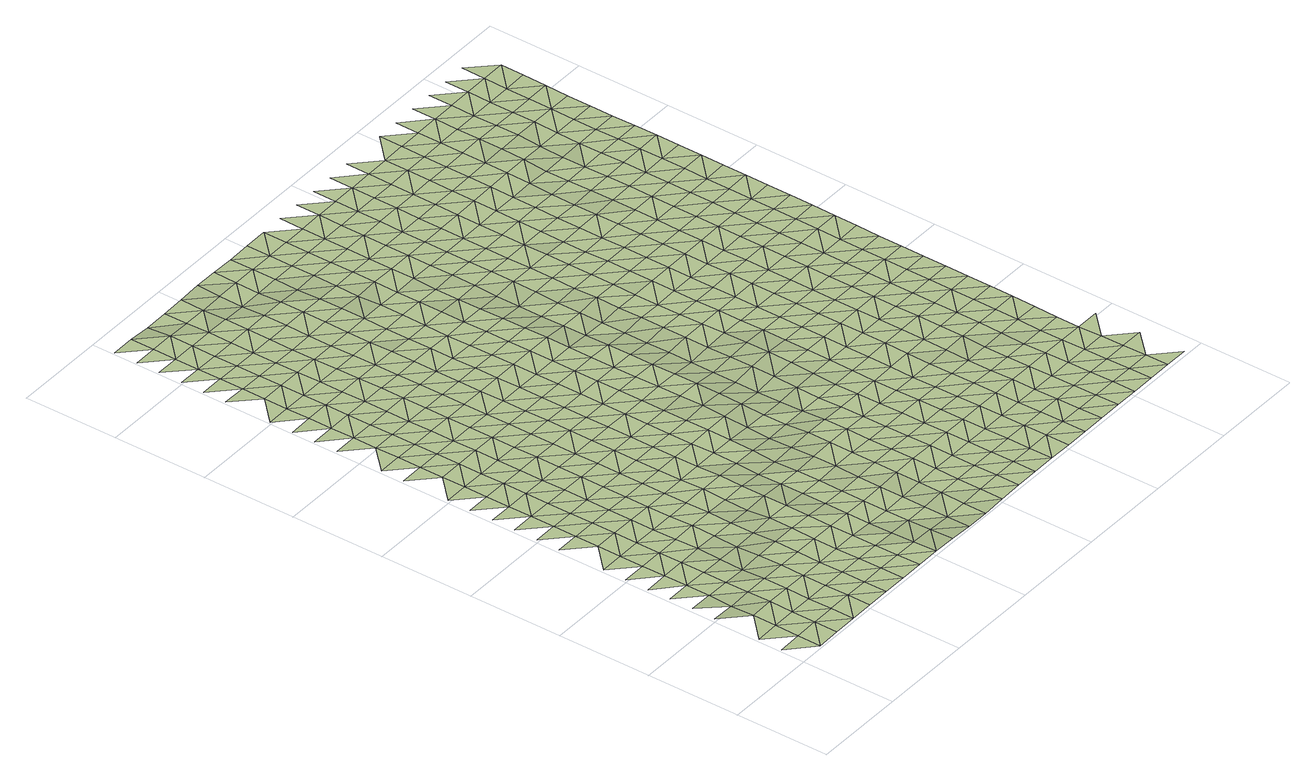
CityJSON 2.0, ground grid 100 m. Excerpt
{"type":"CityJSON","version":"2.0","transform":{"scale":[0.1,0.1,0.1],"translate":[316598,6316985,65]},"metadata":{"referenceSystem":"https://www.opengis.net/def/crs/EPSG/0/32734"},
"CityObjects":{
"terrain1":{"type":"TINRelief","geometry":[{"type":"CompositeSurface","lod":"1","boundaries":[[[0,1,2]],[[1,3,4]],[[5,4,3]],[[1,0,6]],[[3,1,6]],[[5,7,8]],[[0,9,6]],[[7,10,11]],[[12,5,3]],[[6,13,3]],[[5,12,7]],[[10,14,15]],[[12,3,13]],[[6,9,16]],[[10,7,17]],[[14,18,19]],[[20,13,6]],[[7,12,17]],[[16,20,6]],[[14,10,21]],[[18,22,23]],[[17,21,10]],[[12,13,24]],[[20,25,13]],[[22,26,27]],[[12,24,17]],[[14,28,18]],[[14,21,29]],[[24,13,25]],[[30,27,26]],[[20,16,31]],[[14,29,28]],[[21,17,32]],[[22,18,33]],[[25,20,31]],[[32,17,24]],[[16,34,31]],[[26,22,33]],[[30,35,36]],[[18,28,33]],[[29,21,37]],[[37,21,32]],[[38,24,25]],[[31,39,25]],[[35,40,41]],[[28,29,42]],[[43,30,26]],[[33,44,26]],[[24,38,32]],[[42,29,37]],[[38,25,39]],[[34,45,31]],[[30,43,35]],[[40,46,47]],[[43,26,44]],[[33,28,48]],[[37,32,49]],[[48,28,42]],[[39,31,50]],[[40,35,51]],[[32,38,49]],[[46,52,53]],[[54,44,33]],[[50,31,45]],[[35,43,51]],[[48,54,33]],[[39,55,38]],[[42,37,56]],[[46,40,57]],[[49,58,37]],[[52,59,60]],[[55,39,50]],[[51,57,40]],[[56,48,42]],[[43,44,61]],[[54,62,44]],[[56,37,58]],[[38,63,49]],[[59,64,65]],[[45,66,50]],[[43,61,51]],[[46,67,52]],[[63,38,55]],[[46,57,68]],[[61,44,62]],[[69,65,64]],[[58,49,70]],[[54,48,71]],[[48,56,72]],[[46,68,67]],[[55,50,73]],[[57,51,74]],[[59,52,75]],[[70,49,63]],[[62,54,71]],[[50,66,73]],[[74,51,61]],[[48,72,71]],[[58,76,56]],[[64,59,75]],[[77,69,78]],[[52,67,75]],[[63,55,79]],[[68,57,80]],[[58,70,76]],[[73,79,55]],[[80,57,74]],[[72,56,81]],[[82,61,62]],[[71,83,62]],[[78,84,85]],[[67,68,86]],[[69,64,87]],[[81,56,76]],[[75,88,64]],[[66,89,73]],[[70,63,90]],[[61,82,74]],[[63,79,91]],[[86,68,80]],[[82,62,83]],[[92,85,84]],[[72,93,71]],[[69,87,78]],[[87,64,88]],[[70,90,76]],[[75,67,94]],[[93,72,81]],[[63,91,90]],[[79,73,95]],[[80,74,96]],[[94,67,86]],[[83,71,97]],[[84,78,98]],[[95,73,89]],[[74,82,96]],[[92,99,100]],[[101,81,76]],[[102,88,75]],[[97,71,93]],[[98,78,87]],[[79,103,91]],[[76,90,101]],[[94,102,75]],[[83,104,82]],[[86,80,105]],[[84,106,92]],[[79,95,103]],[[96,107,80]],[[99,108,109]],[[93,81,110]],[[104,83,97]],[[106,84,98]],[[105,94,86]],[[111,87,88]],[[110,81,101]],[[102,112,88]],[[105,80,107]],[[95,89,113]],[[91,114,90]],[[82,115,96]],[[92,116,99]],[[103,117,91]],[[108,118,119]],[[120,97,93]],[[87,111,98]],[[115,82,104]],[[92,106,116]],[[111,88,112]],[[90,114,101]],[[93,110,120]],[[91,117,114]],[[103,95,121]],[[107,96,122]],[[102,94,123]],[[94,105,124]],[[118,125,126]],[[106,98,127]],[[99,128,108]],[[113,121,95]],[[122,96,115]],[[116,129,99]],[[130,110,101]],[[104,97,131]],[[112,102,123]],[[97,120,132]],[[111,127,98]],[[94,124,123]],[[126,125,133]],[[134,117,103]],[[107,135,105]],[[130,101,114]],[[99,129,128]],[[115,104,131]],[[116,106,136]],[[118,108,137]],[[121,134,103]],[[135,107,122]],[[97,132,131]],[[127,136,106]],[[120,110,138]],[[124,105,139]],[[111,112,140]],[[125,118,137]],[[110,130,141]],[[123,142,112]],[[133,143,144]],[[108,128,137]],[[114,117,145]],[[115,146,122]],[[147,129,116]],[[134,148,117]],[[139,105,135]],[[113,149,121]],[[132,120,138]],[[140,127,111]],[[146,115,131]],[[136,147,116]],[[138,110,141]],[[140,112,142]],[[114,145,130]],[[124,150,123]],[[143,151,152]],[[117,148,145]],[[153,135,122]],[[128,129,154]],[[155,133,125]],[[150,124,139]],[[137,156,125]],[[113,157,149]],[[134,121,158]],[[132,159,131]],[[122,146,153]],[[129,147,154]],[[130,160,141]],[[142,123,161]],[[136,127,162]],[[133,155,143]],[[159,132,138]],[[127,140,163]],[[151,164,165]],[[125,156,155]],[[148,134,158]],[[137,128,166]],[[130,145,160]],[[161,123,150]],[[121,149,158]],[[146,131,167]],[[168,139,135]],[[147,136,162]],[[135,153,169]],[[166,128,154]],[[127,163,162]],[[142,170,140]],[[151,143,171]],[[167,131,159]],[[164,172,173]],[[174,138,141]],[[139,168,150]],[[175,156,137]],[[160,176,141]],[[170,142,161]],[[143,155,171]],[[135,169,168]],[[149,157,177]],[[148,178,145]],[[158,179,148]],[[166,175,137]],[[138,174,159]],[[153,146,180]],[[163,140,181]],[[154,147,182]],[[164,151,183]],[[146,167,184]],[[162,185,147]],[[172,186,187]],[[174,141,176]],[[145,178,160]],[[181,140,170]],[[171,183,151]],[[148,179,178]],[[158,149,188]],[[169,153,180]],[[161,150,189]],[[182,166,154]],[[155,156,190]],[[150,168,191]],[[175,192,156]],[[184,180,146]],[[182,147,185]],[[167,159,193]],[[163,194,162]],[[188,149,177]],[[186,195,196]],[[176,160,197]],[[161,189,170]],[[155,190,171]],[[164,198,172]],[[159,174,193]],[[194,163,181]],[[164,183,199]],[[150,191,189]],[[156,192,190]],[[200,179,158]],[[169,201,168]],[[197,160,178]],[[167,202,184]],[[185,162,203]],[[175,166,204]],[[188,200,158]],[[201,169,180]],[[166,182,205]],[[164,199,198]],[[176,206,174]],[[181,170,207]],[[183,171,208]],[[186,172,209]],[[202,167,193]],[[203,162,194]],[[191,168,210]],[[192,175,204]],[[206,176,197]],[[170,189,207]],[[208,171,190]],[[166,205,204]],[[211,188,177]],[[178,179,212]],[[185,213,182]],[[195,186,209]],[[200,214,179]],[[210,168,201]],[[172,198,209]],[[174,215,193]],[[216,180,184]],[[194,181,217]],[[199,183,218]],[[202,219,184]],[[185,203,213]],[[178,212,197]],[[191,220,189]],[[215,174,206]],[[207,217,181]],[[218,183,208]],[[179,214,212]],[[180,216,201]],[[205,182,221]],[[222,190,192]],[[220,191,210]],[[204,223,192]],[[216,184,219]],[[200,188,224]],[[202,193,225]],[[198,199,226]],[[188,211,227]],[[221,182,213]],[[209,228,195]],[[229,206,197]],[[189,230,207]],[[203,194,231]],[[190,222,208]],[[225,193,215]],[[194,217,232]],[[226,199,218]],[[192,223,222]],[[214,200,224]],[[210,201,233]],[[205,234,204]],[[197,212,229]],[[230,189,220]],[[188,227,224]],[[219,202,235]],[[203,231,213]],[[209,198,236]],[[201,216,233]],[[234,205,221]],[[194,232,231]],[[215,206,237]],[[217,207,238]],[[218,208,239]],[[202,225,235]],[[236,198,226]],[[223,204,240]],[[237,206,229]],[[238,207,230]],[[208,222,239]],[[241,227,211]],[[214,242,212]],[[243,220,210]],[[244,221,213]],[[245,228,209]],[[224,246,214]],[[233,247,210]],[[240,204,234]],[[248,225,215]],[[216,219,249]],[[217,250,232]],[[235,251,219]],[[213,231,244]],[[236,245,209]],[[212,242,229]],[[220,243,230]],[[223,252,222]],[[226,218,253]],[[215,237,248]],[[217,238,250]],[[239,254,218]],[[214,246,242]],[[243,210,247]],[[224,227,255]],[[216,249,233]],[[234,221,256]],[[252,223,240]],[[249,219,251]],[[225,257,235]],[[253,236,226]],[[241,255,227]],[[256,221,244]],[[245,258,228]],[[253,218,254]],[[259,237,229]],[[238,230,260]],[[232,261,231]],[[222,262,239]],[[225,248,257]],[[250,263,232]],[[264,246,224]],[[247,233,265]],[[266,240,234]],[[259,229,242]],[[243,260,230]],[[262,222,252]],[[267,251,235]],[[231,261,244]],[[255,264,224]],[[265,233,249]],[[234,256,266]],[[232,263,261]],[[250,238,268]],[[254,239,269]],[[245,236,270]],[[235,257,267]],[[236,253,271]],[[248,237,272]],[[247,273,243]],[[237,259,274]],[[260,268,238]],[[269,239,262]],[[241,275,255]],[[242,246,276]],[[277,256,244]],[[252,240,278]],[[258,245,270]],[[264,279,246]],[[273,247,265]],[[240,266,280]],[[236,271,270]],[[257,248,272]],[[281,249,251]],[[282,263,250]],[[254,283,253]],[[267,284,251]],[[277,244,261]],[[272,237,274]],[[242,276,259]],[[243,285,260]],[[262,252,278]],[[268,282,250]],[[283,254,269]],[[246,279,276]],[[240,280,278]],[[264,255,286]],[[249,281,265]],[[243,273,285]],[[281,251,284]],[[287,267,257]],[[266,256,288]],[[271,253,289]],[[255,275,286]],[[256,277,290]],[[270,291,258]],[[259,292,274]],[[261,263,293]],[[262,294,269]],[[287,257,272]],[[282,295,263]],[[253,283,289]],[[279,264,296]],[[273,265,297]],[[260,298,268]],[[280,266,288]],[[259,276,292]],[[285,299,260]],[[294,262,278]],[[288,256,290]],[[284,267,300]],[[261,293,277]],[[271,301,270]],[[286,296,264]],[[281,297,265]],[[263,295,293]],[[267,287,300]],[[301,271,289]],[[260,299,298]],[[302,272,274]],[[285,273,303]],[[282,268,304]],[[280,305,278]],[[283,269,306]],[[292,307,274]],[[294,308,269]],[[275,309,286]],[[279,310,276]],[[277,311,290]],[[291,270,312]],[[279,296,313]],[[297,303,273]],[[305,280,288]],[[272,302,287]],[[281,284,314]],[[295,282,304]],[[283,306,289]],[[300,315,284]],[[277,293,311]],[[312,270,301]],[[302,274,307]],[[268,298,304]],[[269,308,306]],[[276,310,292]],[[316,299,285]],[[278,317,294]],[[279,313,310]],[[296,286,318]],[[314,297,281]],[[303,316,285]],[[317,278,305]],[[314,284,315]],[[300,287,319]],[[320,288,290]],[[321,301,289]],[[318,286,309]],[[311,322,290]],[[291,312,323]],[[307,292,324]],[[298,299,325]],[[295,326,293]],[[308,294,327]],[[287,302,319]],[[304,328,295]],[[289,306,321]],[[296,329,313]],[[288,320,305]],[[324,292,310]],[[299,316,325]],[[317,327,294]],[[320,290,322]],[[330,315,300]],[[303,297,331]],[[293,326,311]],[[296,318,329]],[[297,314,332]],[[295,328,326]],[[307,333,302]],[[304,298,334]],[[308,335,306]],[[312,301,336]],[[319,330,300]],[[301,321,337]],[[316,303,331]],[[317,305,338]],[[333,307,324]],[[334,298,325]],[[335,308,327]],[[297,332,331]],[[318,309,339]],[[310,313,340]],[[315,341,314]],[[322,311,342]],[[312,336,323]],[[329,343,313]],[[338,305,320]],[[301,337,336]],[[302,344,319]],[[345,328,304]],[[306,346,321]],[[330,341,315]],[[342,311,326]],[[310,340,324]],[[347,327,317]],[[302,333,344]],[[334,345,304]],[[335,346,306]],[[313,343,340]],[[329,318,348]],[[349,332,314]],[[325,316,350]],[[322,351,320]],[[331,352,316]],[[338,347,317]],[[353,330,319]],[[337,321,354]],[[339,348,318]],[[341,349,314]],[[351,322,342]],[[323,336,355]],[[333,324,356]],[[350,334,325]],[[326,328,357]],[[353,319,344]],[[345,358,328]],[[346,354,321]],[[350,316,352]],[[359,343,329]],[[331,332,360]],[[361,338,320]],[[362,335,327]],[[356,324,340]],[[347,363,327]],[[326,357,342]],[[348,359,329]],[[349,360,332]],[[361,320,351]],[[328,358,357]],[[364,344,333]],[[341,330,365]],[[335,362,346]],[[366,336,337]],[[330,353,367]],[[354,368,337]],[[362,327,363]],[[369,352,331]],[[345,334,370]],[[356,364,333]],[[334,350,371]],[[343,372,340]],[[349,341,365]],[[351,342,373]],[[347,338,374]],[[336,366,355]],[[359,375,343]],[[360,369,331]],[[338,361,376]],[[330,367,365]],[[337,368,366]],[[339,377,348]],[[358,345,370]],[[354,346,378]],[[342,357,373]],[[334,371,370]],[[372,356,340]],[[353,344,379]],[[350,352,380]],[[363,347,374]],[[364,381,344]],[[346,362,378]],[[343,375,372]],[[338,376,374]],[[361,351,382]],[[369,380,352]],[[339,383,377]],[[359,348,384]],[[367,353,379]],[[360,349,385]],[[368,354,386]],[[365,387,349]],[[373,382,351]],[[388,355,366]],[[379,344,381]],[[389,371,350]],[[358,390,357]],[[370,391,358]],[[378,386,354]],[[375,359,384]],[[364,356,392]],[[360,385,369]],[[362,363,393]],[[356,372,394]],[[380,389,350]],[[374,395,363]],[[348,377,384]],[[349,387,385]],[[367,396,365]],[[357,390,373]],[[376,361,397]],[[398,366,368]],[[361,382,399]],[[358,391,390]],[[381,364,392]],[[370,371,400]],[[362,393,378]],[[379,396,367]],[[368,386,398]],[[356,394,392]],[[393,363,395]],[[401,380,369]],[[376,397,374]],[[389,400,371]],[[361,399,397]],[[377,383,402]],[[375,403,372]],[[387,365,404]],[[382,373,405]],[[388,366,406]],[[384,407,375]],[[369,385,401]],[[408,391,370]],[[386,378,409]],[[396,404,365]],[[405,373,390]],[[398,406,366]],[[394,372,403]],[[410,379,381]],[[411,395,374]],[[392,412,381]],[[400,408,370]],[[409,378,393]],[[375,407,403]],[[384,377,413]],[[414,389,380]],[[399,382,415]],[[380,401,416]],[[374,397,411]],[[379,410,396]],[[417,385,387]],[[386,418,398]],[[413,377,402]],[[404,419,387]],[[415,382,405]],[[406,420,388]],[[410,381,412]],[[394,421,392]],[[389,414,400]],[[390,391,422]],[[408,423,391]],[[418,386,409]],[[380,416,414]],[[424,407,384]],[[385,417,401]],[[425,397,399]],[[426,393,395]],[[403,421,394]],[[411,427,395]],[[387,419,417]],[[404,396,428]],[[390,422,405]],[[398,429,406]],[[413,424,384]],[[425,399,415]],[[391,423,422]],[[412,392,430]],[[408,400,431]],[[393,426,409]],[[396,410,428]],[[398,418,429]],[[426,395,427]],[[416,401,432]],[[433,411,397]],[[421,430,392]],[[400,414,431]],[[434,413,402]],[[403,407,435]],[[419,404,436]],[[415,405,437]],[[424,438,407]],[[417,432,401]],[[433,397,425]],[[412,439,410]],[[423,408,440]],[[418,409,441]],[[406,442,420]],[[428,436,404]],[[405,422,437]],[[429,443,406]],[[403,435,421]],[[427,411,444]],[[430,439,412]],[[431,440,408]],[[426,441,409]],[[407,438,435]],[[445,417,419]],[[414,416,446]],[[432,447,416]],[[411,433,444]],[[406,443,442]],[[424,413,448]],[[410,449,428]],[[450,425,415]],[[429,418,451]],[[413,434,452]],[[445,419,436]],[[437,453,415]],[[430,421,454]],[[414,446,431]],[[455,422,423]],[[439,449,410]],[[423,440,456]],[[441,451,418]],[[416,447,446]],[[438,424,448]],[[425,450,433]],[[426,427,457]],[[421,435,454]],[[444,458,427]],[[413,452,448]],[[450,415,453]],[[436,428,459]],[[432,417,460]],[[422,455,437]],[[461,443,429]],[[417,445,462]],[[423,456,455]],[[439,430,463]],[[440,431,464]],[[457,441,426]],[[449,459,428]],[[451,461,429]],[[457,427,458]],[[447,432,460]],[[444,433,465]],[[454,463,430]],[[464,431,446]],[[417,462,460]],[[466,452,434]],[[438,467,435]],[[453,437,468]],[[442,443,469]],[[448,470,438]],[[433,450,465]],[[445,436,471]],[[456,440,472]],[[459,473,436]],[[468,437,455]],[[443,461,469]],[[435,467,454]],[[439,474,449]],[[475,458,444]],[[451,441,476]],[[439,463,477]],[[472,440,464]],[[441,457,478]],[[438,470,467]],[[448,452,479]],[[462,445,471]],[[480,446,447]],[[453,481,450]],[[460,482,447]],[[465,475,444]],[[471,436,473]],[[483,455,456]],[[461,451,476]],[[466,479,452]],[[481,453,468]],[[439,477,474]],[[441,478,476]],[[463,454,484]],[[459,449,485]],[[446,480,464]],[[458,486,457]],[[483,456,472]],[[447,482,480]],[[487,470,448]],[[462,488,460]],[[489,465,450]],[[484,454,467]],[[475,486,458]],[[473,459,485]],[[455,490,468]],[[479,487,448]],[[471,488,462]],[[489,450,481]],[[449,474,485]],[[477,463,491]],[[472,464,492]],[[493,478,457]],[[469,461,494]],[[455,483,490]],[[476,495,461]],[[482,460,496]],[[465,497,475]],[[491,463,484]],[[464,480,492]],[[486,493,457]],[[466,498,479]],[[467,470,499]],[[500,481,468]],[[494,501,469]],[[487,502,470]],[[488,496,460]],[[465,489,497]],[[494,461,495]],[[474,477,503]],[[504,471,473]],[[476,478,505]],[[485,506,473]],[[500,468,490]],[[467,499,484]],[[482,507,480]],[[483,472,508]],[[486,475,509]],[[503,477,491]],[[492,510,472]],[[493,505,478]],[[470,502,499]],[[487,479,511]],[[471,504,488]],[[512,489,481]],[[496,507,482]],[[475,497,509]],[[504,473,506]],[[485,474,513]],[[490,483,508]],[[514,495,476]],[[479,498,511]],[[500,512,481]],[[510,508,472]],[[491,484,515]],[[480,516,492]],[[493,486,517]],[[513,474,503]],[[505,514,476]],[[502,487,518]],[[496,488,519]],[[484,499,515]],[[507,516,480]],[[509,517,486]],[[520,506,485]],[[490,521,500]],[[522,497,489]],[[494,495,523]],[[511,518,487]],[[488,504,519]],[[512,524,489]],[[510,492,525]],[[526,505,493]],[[513,520,485]],[[521,490,508]],[[514,523,495]],[[503,491,527]],[[507,496,528]],[[497,522,509]],[[515,529,491]],[[516,525,492]],[[526,493,517]],[[489,524,522]],[[498,530,511]],[[499,502,531]],[[512,500,532]],[[533,534,494]],[[502,518,535]],[[519,528,496]],[[527,513,503]],[[504,506,536]],[[520,537,506]],[[500,521,532]],[[523,533,494]],[[527,491,529]],[[499,531,515]],[[508,510,538]],[[517,509,539]],[[540,514,505]],[[525,541,510]],[[505,526,542]],[[502,535,531]],[[518,511,543]],[[504,536,519]],[[507,544,516]],[[524,512,545]],[[507,528,546]],[[522,539,509]],[[536,506,537]],[[521,508,538]],[[514,540,523]],[[543,511,530]],[[532,545,512]],[[538,510,541]],[[505,542,540]],[[529,515,547]],[[520,513,548]],[[513,527,549]],[[507,546,544]],[[518,550,535]],[[528,519,551]],[[525,516,552]],[[553,522,524]],[[526,517,554]],[[547,515,531]],[[539,555,517]],[[537,520,548]],[[521,556,532]],[[518,543,550]],[[551,519,536]],[[524,545,553]],[[513,549,548]],[[529,557,527]],[[541,525,552]],[[542,526,554]],[[533,523,558]],[[538,556,521]],[[523,540,559]],[[516,544,552]],[[554,517,555]],[[546,528,560]],[[557,529,547]],[[530,561,543]],[[531,535,562]],[[545,532,563]],[[539,522,564]],[[533,558,565]],[[550,566,535]],[[560,528,551]],[[522,553,567]],[[523,559,558]],[[549,527,568]],[[569,536,537]],[[542,570,540]],[[548,571,537]],[[556,563,532]],[[531,562,547]],[[544,546,572]],[[573,538,541]],[[555,539,564]],[[568,527,557]],[[552,574,541]],[[570,542,554]],[[535,566,562]],[[522,567,564]],[[550,543,575]],[[536,569,551]],[[545,576,553]],[[572,546,560]],[[569,537,571]],[[549,577,548]],[[538,573,556]],[[559,540,578]],[[575,543,561]],[[563,576,545]],[[573,541,574]],[[579,557,547]],[[552,544,580]],[[577,549,568]],[[578,540,570]],[[581,566,550]],[[560,551,582]],[[567,553,583]],[[584,554,555]],[[547,562,579]],[[580,544,572]],[[564,585,555]],[[571,548,586]],[[563,556,587]],[[559,588,558]],[[575,581,550]],[[551,569,582]],[[576,583,553]],[[568,557,589]],[[590,574,552]],[[554,584,570]],[[586,548,577]],[[556,573,587]],[[588,559,578]],[[585,584,555]],[[567,591,564]],[[589,557,579]],[[580,590,552]],[[592,575,561]],[[566,593,562]],[[571,594,569]],[[572,560,595]],[[576,563,596]],[[558,597,598]],[[581,599,566]],[[582,600,560]],[[583,591,567]],[[601,577,568]],[[578,570,602]],[[594,571,586]],[[587,596,563]],[[597,558,588]],[[562,593,579]],[[595,580,572]],[[573,574,603]],[[585,564,604]],[[568,589,601]],[[590,605,574]],[[570,584,602]],[[566,599,593]],[[595,560,600]],[[569,606,582]],[[591,604,564]],[[581,575,607]],[[573,603,587]],[[583,576,608]],[[606,569,594]],[[576,596,609]],[[603,574,605]],[[610,589,579]],[[586,577,611]],[[612,588,578]],[[577,601,613]],[[602,614,578]],[[599,581,607]],[[600,582,615]],[[590,580,616]],[[583,608,591]],[[584,585,617]],[[610,579,593]],[[580,595,618]],[[604,619,585]],[[576,609,608]],[[594,586,611]],[[596,587,620]],[[588,612,597]],[[615,582,606]],[[577,613,611]],[[612,578,614]],[[605,590,616]],[[584,617,602]],[[620,587,603]],[[580,618,616]],[[617,585,619]],[[601,589,621]],[[600,622,595]],[[604,591,623]],[[589,610,624]],[[593,599,625]],[[594,626,606]],[[609,596,627]],[[628,597,629]],[[622,600,615]],[[591,608,623]],[[613,601,621]],[[614,602,630]],[[626,594,611]],[[627,596,620]],[[612,629,597]],[[621,589,624]],[[618,595,631]],[[632,603,605]],[[619,604,633]],[[616,634,605]],[[630,602,617]],[[609,635,608]],[[631,595,622]],[[623,633,604]],[[613,636,611]],[[615,606,637]],[[603,632,620]],[[614,638,612]],[[626,639,606]],[[635,609,627]],[[632,605,634]],[[618,640,616]],[[636,613,621]],[[638,614,630]],[[615,637,622]],[[608,641,623]],[[642,617,619]],[[640,618,631]],[[619,633,643]],[[606,639,637]],[[611,644,626]],[[627,620,645]],[[612,646,629]],[[641,608,635]],[[634,616,647]],[[617,642,630]],[[644,611,636]],[[620,632,645]],[[612,638,646]],[[642,619,643]],[[648,631,622]],[[633,623,649]],[[647,616,640]],[[639,626,650]],[[622,637,648]],[[649,623,641]],[[634,651,632]],[[652,635,627]],[[638,630,653]],[[644,650,626]],[[645,654,627]],[[646,655,629]],[[633,656,643]],[[651,634,647]],[[642,653,630]],[[639,657,637]],[[640,631,658]],[[635,652,641]],[[631,648,659]],[[633,649,656]],[[652,627,654]],[[629,655,660]],[[632,661,645]],[[646,638,662]],[[657,639,650]],[[640,658,647]],[[661,632,651]],[[653,662,638]],[[631,659,658]],[[637,663,648]],[[649,641,664]],[[642,643,665]],[[656,666,643]],[[654,645,667]],[[668,655,646]],[[657,663,637]],[[664,641,652]],[[651,647,669]],[[665,653,642]],[[667,645,661]],[[662,668,646]],[[665,643,666]],[[659,648,670]],[[656,649,671]],[[647,658,669]],[[654,672,652]],[[660,655,673]],[[663,670,648]],[[664,671,649]],[[674,661,651]],[[672,654,667]],[[655,668,673]],[[675,666,656]],[[662,653,676]],[[669,674,651]],[[653,665,677]],[[678,658,659]],[[679,664,652]],[[670,680,659]],[[671,675,656]],[[661,681,667]],[[668,662,676]],[[652,672,679]],[[653,677,676]],[[658,678,669]],[[666,682,665]],[[674,681,661]],[[659,680,678]],[[664,683,671]],[[675,682,666]],[[684,672,667]],[[683,664,679]],[[685,674,669]],[[686,677,665]],[[673,668,687]],[[667,681,684]],[[676,688,668]],[[689,675,671]],[[685,669,678]],[[682,686,665]],[[679,672,690]],[[687,691,673]],[[689,671,683]],[[687,668,688]],[[681,674,692]],[[676,677,693]],[[690,672,684]],[[674,685,692]],[[686,693,677]],[[683,679,694]],[[682,675,695]],[[675,689,696]],[[697,688,676]],[[690,694,679]],[[684,681,698]],[[686,682,695]],[[692,699,681]],[[693,697,676]],[[675,696,695]],[[698,690,684]],[[689,683,700]],[[687,688,701]],[[694,702,683]],[[699,698,681]],[[697,701,688]],[[696,689,700]],[[693,686,703]],[[695,704,686]],[[700,683,702]],[[705,706,687]],[[694,690,707]],[[693,703,697]],[[690,698,708]],[[701,705,687]],[[686,704,703]],[[696,709,695]],[[702,694,707]],[[700,709,696]],[[690,708,707]],[[710,701,697]],[[704,695,711]],[[697,703,710]],[[709,711,695]],[[712,700,702]],[[707,713,702]],[[714,705,701]],[[701,710,715]],[[700,712,709]],[[716,703,704]],[[711,717,704]],[[712,702,713]],[[705,714,718]],[[701,715,714]],[[703,716,710]],[[704,717,716]],[[711,709,719]],[[709,712,719]],[[715,710,720]],[[717,711,721]],[[716,720,710]],[[719,721,711]],[[722,716,717]],[[714,715,723]],[[720,724,715]],[[722,717,721]],[[714,723,725]],[[715,724,723]],[[720,716,726]],[[716,722,727]],[[724,720,726]],[[716,727,726]],[[728,723,724]],[[726,729,724]],[[723,728,730]],[[724,729,728]]]}]}
},
"vertices":[
[259,5,29],[259,255,29],[9,255,22],[259,505,35],[9,505,28],[259,755,37],[509,255,35],[259,1005,28],[9,1005,39],[509,5,34],[259,1255,40],[9,1255,44],[509,755,44],[509,505,40],[259,1505,41],[9,1505,38],[759,5,40],[509,1005,40],[259,1755,35],[9,1755,30],[759,255,40],[509,1255,35],[259,2005,34],[9,2005,30],[759,755,41],[759,505,38],[259,2255,35],[9,2255,33],[509,1755,41],[509,1505,39],[259,2505,35],[1009,255,41],[759,1005,43],[509,2005,35],[1009,5,41],[259,2755,35],[9,2755,35],[759,1255,25],[1009,755,38],[1009,505,36],[259,3005,35],[9,3005,35],[759,1505,37],[509,2505,35],[509,2255,34],[1259,5,42],[259,3255,35],[9,3255,35],[759,1755,47],[1009,1005,44],[1259,255,41],[509,2755,35],[259,3505,34],[9,3505,35],[759,2005,39],[1259,505,38],[1009,1505,28],[509,3005,35],[1009,1255,44],[259,3755,34],[9,3755,34],[759,2505,34],[759,2255,35],[1259,755,37],[259,4005,33],[9,4005,33],[1509,5,45],[509,3505,34],[509,3255,35],[259,4255,32],[1259,1005,40],[1009,2005,42],[1009,1755,39],[1509,255,45],[759,2755,34],[509,3755,34],[1259,1255,49],[9,4505,31],[259,4505,32],[1509,505,43],[759,3005,34],[1259,1505,35],[1009,2505,30],[1009,2255,35],[259,4755,31],[9,4755,31],[759,3255,34],[509,4255,32],[509,4005,33],[1759,5,46],[1509,1005,40],[1509,755,40],[259,5005,30],[1259,1755,36],[759,3505,34],[1759,255,43],[1009,2755,32],[1259,2005,40],[509,4505,32],[259,5255,28],[9,5255,25],[1509,1255,51],[759,3755,34],[1759,505,41],[1259,2255,36],[1009,3255,34],[509,4755,31],[1009,3005,34],[259,5505,26],[9,5505,22],[1509,1505,51],[759,4255,33],[759,4005,33],[2009,5,48],[1759,1005,38],[1259,2505,33],[509,5005,30],[1759,755,39],[259,5755,25],[9,5755,21],[1509,1755,24],[2009,255,39],[1259,2755,33],[1009,3755,34],[1009,3505,34],[259,6005,24],[9,6005,21],[759,4505,32],[509,5505,28],[509,5255,29],[1759,1255,41],[1509,2255,43],[1509,2005,34],[259,6255,24],[2009,505,31],[1259,3005,34],[759,4755,31],[509,5755,27],[1759,1755,40],[1259,3255,34],[1009,4255,33],[1759,1505,44],[1009,4005,33],[259,6505,24],[9,6505,25],[2009,1005,28],[1509,2505,36],[759,5005,30],[2009,755,28],[2259,255,29],[1259,3505,34],[259,6755,23],[9,6755,25],[1509,2755,32],[759,5255,30],[509,6255,23],[509,6005,25],[2259,5,42],[2259,505,19],[1759,2005,38],[2009,1255,27],[1259,3755,34],[1009,4755,31],[1009,4505,32],[259,7005,21],[9,7005,25],[759,5505,29],[1759,2255,47],[1509,3255,34],[1509,3005,33],[1259,4005,34],[509,6505,21],[259,7255,21],[9,7255,24],[2009,1755,25],[759,5755,28],[2009,1505,27],[2509,5,30],[2259,1005,19],[2259,755,18],[1759,2755,33],[1259,4255,33],[1009,5255,31],[509,6755,20],[1759,2505,39],[1009,5005,31],[259,7505,22],[9,7505,23],[2509,255,21],[1509,3755,34],[759,6255,21],[1509,3505,34],[759,6005,25],[2009,2005,19],[1259,4505,32],[259,7755,23],[9,7755,22],[2259,1255,21],[509,7255,22],[509,7005,19],[2509,505,23],[1759,3005,33],[2009,2255,35],[1259,4755,31],[1009,5755,29],[1009,5505,31],[2259,1505,28],[1509,4005,34],[759,6505,19],[509,7505,23],[1759,3255,33],[2759,5,22],[2509,1005,28],[1259,5005,31],[2509,755,27],[2259,1755,24],[2009,2755,30],[1509,4255,34],[759,6755,17],[2009,2505,37],[1759,3505,34],[1259,5255,31],[1009,6255,20],[1009,6005,25],[2759,505,35],[2259,2005,13],[759,7005,19],[2759,255,27],[509,7755,3],[2509,1255,30],[1759,3755,34],[1509,4755,31],[1509,4505,33],[2009,3005,31],[1259,5505,31],[2259,2255,27],[759,7255,26],[2509,1505,37],[1759,4005,34],[1009,6505,17],[1259,5755,31],[3009,5,35],[2759,1005,40],[2009,3505,33],[1509,5005,30],[759,7505,16],[2759,755,40],[2009,3255,32],[2509,1755,37],[2259,2755,35],[1759,4255,34],[2259,2505,35],[1259,6005,27],[1009,7005,23],[1009,6755,19],[3009,255,37],[1509,5255,30],[2509,2005,27],[759,7755,14],[2759,1255,39],[2009,3755,34],[1759,4755,31],[1259,6255,19],[1759,4505,33],[3009,505,42],[2259,3005,35],[1509,5505,31],[2509,2255,16],[2009,4005,34],[1259,6505,23],[1009,7505,11],[1009,7255,26],[2759,1755,44],[2259,3255,34],[2759,1505,40],[3259,5,46],[3009,1005,46],[1759,5005,29],[1509,6005,22],[3009,755,46],[1509,5755,31],[2509,2755,42],[2009,4255,34],[1259,6755,28],[2509,2505,29],[2259,3505,34],[3259,255,45],[2759,2005,42],[1759,5505,30],[1259,7005,28],[1759,5255,28],[1009,7755,19],[3009,1255,42],[2009,4755,33],[1509,6255,24],[2009,4505,34],[3259,505,45],[2509,3005,50],[2259,4005,34],[2259,3755,34],[2759,2255,25],[1259,7255,16],[3009,1755,43],[2509,3255,46],[2259,4255,34],[1759,5755,24],[1509,6755,34],[3009,1505,39],[1509,6505,30],[3509,5,47],[3259,1005,43],[2009,5005,29],[1259,7505,22],[3259,755,45],[2759,2755,31],[2759,2505,21],[2509,3505,42],[1759,6005,27],[3509,255,47],[3009,2005,41],[2009,5505,22],[1509,7005,32],[2009,5255,26],[1259,7755,33],[3259,1255,40],[2509,3755,38],[2259,4755,34],[1759,6255,32],[2259,4505,35],[3509,505,46],[3009,2255,26],[2759,3255,37],[2759,3005,38],[3259,1505,37],[2509,4005,36],[1759,6505,32],[1509,7505,26],[1509,7255,18],[2009,5755,25],[3759,5,48],[3509,1005,41],[3009,2505,15],[2259,5005,33],[3509,755,44],[3259,1755,36],[2509,4255,35],[1759,6755,31],[2009,6005,31],[3759,255,48],[3009,2755,13],[2759,3755,32],[2259,5255,30],[2759,3505,34],[3259,2005,32],[1759,7005,18],[1509,7755,30],[3509,1255,39],[2509,4755,35],[2509,4505,35],[3759,505,46],[3009,3005,14],[2259,5505,29],[2009,6505,19],[2009,6255,33],[3509,1505,36],[3259,2505,29],[1759,7505,28],[3259,2255,23],[1759,7255,27],[3009,3255,14],[2759,4255,27],[2759,4005,29],[3759,1005,40],[2509,5005,34],[2259,6005,27],[3759,755,43],[2259,5755,31],[4009,255,48],[2009,6755,27],[3509,2005,28],[3009,3505,13],[3509,1755,32],[2509,5255,30],[4009,5,49],[4009,505,46],[3259,3005,40],[2009,7005,31],[3259,2755,39],[1759,7755,24],[3009,3755,13],[2759,4755,19],[2759,4505,24],[3759,1505,34],[2259,6505,30],[3759,1255,38],[2259,6255,24],[3509,2255,24],[2509,5755,17],[2009,7255,29],[2509,5505,27],[3009,4005,13],[3259,3255,39],[4259,5,50],[4009,1005,39],[3509,2505,35],[2759,5005,15],[2009,7505,29],[4009,755,43],[3009,4255,14],[2259,6755,31],[3759,2005,26],[2509,6005,22],[3759,1755,30],[4259,255,48],[3259,3755,37],[2759,5255,13],[3259,3505,36],[3509,3005,57],[2259,7005,30],[3509,2755,50],[2009,7755,28],[4009,1255,36],[3009,4755,17],[3009,4505,13],[4259,505,46],[2759,5505,15],[2509,6505,31],[2509,6255,31],[3759,2255,31],[2259,7255,30],[4009,1505,34],[3259,4005,35],[3509,3255,54],[2759,5755,26],[4509,5,51],[4259,1005,38],[3759,2505,38],[3009,5005,16],[4259,755,42],[4009,1755,28],[3259,4255,35],[2509,6755,30],[2259,7755,33],[2259,7505,32],[2759,6005,32],[3759,2755,42],[3509,3755,39],[3509,3505,45],[4509,505,45],[4009,2005,31],[3009,5505,32],[2509,7005,31],[4509,255,49],[3009,5255,28],[4259,1255,36],[3259,4755,37],[3259,4505,35],[2759,6505,30],[2759,6255,31],[4009,2255,37],[3759,3255,41],[2509,7255,33],[3759,3005,42],[4259,1505,33],[3509,4005,30],[3009,5755,34],[4759,5,52],[4509,1005,37],[3259,5005,31],[2509,7505,35],[4509,755,41],[4009,2755,38],[3509,4255,26],[4009,2505,38],[4259,2005,38],[3009,6005,33],[2759,7005,35],[4259,1755,31],[2759,6755,33],[4759,255,49],[3759,3755,38],[3259,5255,36],[3759,3505,39],[3509,4505,28],[4509,1255,32],[4259,2255,43],[3009,6255,31],[4759,505,46],[4009,3005,40],[3259,5505,38],[3509,4755,38],[4509,1505,28],[3759,4005,37],[3009,6505,31],[2759,7505,40],[2759,7255,37],[4009,3255,40],[3259,5755,35],[5009,5,52],[4759,1005,36],[3509,5005,37],[2509,7755,38],[4759,755,41],[4509,1755,40],[4259,2755,42],[3009,6755,35],[4259,2505,42],[4009,3505,40],[3759,4505,36],[3259,6005,33],[3759,4255,35],[5009,255,50],[3509,5255,39],[4509,2005,46],[3009,7005,39],[4759,1255,31],[4009,3755,40],[3259,6255,32],[5009,505,46],[4259,3005,42],[4509,2255,45],[3759,4755,39],[3509,5755,37],[3009,7255,41],[3509,5505,41],[4009,4005,40],[3259,6505,35],[4759,1755,47],[4259,3255,42],[4759,1505,35],[5259,5,53],[5009,1005,36],[3759,5005,38],[3009,7505,44],[2759,7755,42],[5009,755,42],[4509,2755,44],[4509,2505,44],[4009,4505,39],[3509,6005,35],[3259,7005,43],[4009,4255,39],[3259,6755,39],[5259,255,50],[4259,3755,43],[3759,5255,32],[4259,3505,43],[5009,1255,29],[4759,2255,46],[4759,2005,49],[5259,505,46],[4509,3005,44],[4259,4005,43],[3759,5505,30],[3509,6505,40],[3509,6255,37],[4009,4755,40],[5009,1505,40],[3259,7505,48],[3259,7255,46],[4509,3255,45],[5509,5,53],[5259,1005,36],[4009,5005,40],[3759,6005,40],[3009,7755,46],[5259,755,42],[3759,5755,36],[5009,1755,49],[4759,2755,45],[3509,6755,44],[4759,2505,45],[4509,3505,45],[4259,4505,42],[4259,4255,42],[5509,255,49],[4009,5255,40],[5009,2005,49],[3509,7005,47],[5259,1255,32],[4509,3755,46],[5509,505,45],[4759,3005,46],[4009,5505,38],[3759,6505,46],[3759,6255,43],[5009,2255,46],[4259,4755,43],[3509,7255,50],[5259,1505,41],[4509,4005,46],[4009,5755,40],[5759,5,52],[5509,1005,33],[5009,2505,46],[4759,3505,48],[4259,5005,44],[3509,7505,53],[3259,7755,50],[5509,755,40],[4759,3255,47],[5259,1755,47],[3759,6755,49],[4509,4505,46],[4009,6005,45],[4509,4255,45],[5009,2755,47],[5759,505,44],[4259,5505,41],[4259,5255,45],[5509,1255,34],[5259,2255,47],[3759,7255,55],[5259,2005,48],[3759,7005,52],[5009,3005,48],[4759,4005,49],[4009,6505,53],[4759,3755,49],[4009,6255,49],[4509,4755,48],[5509,1755,46],[5009,3255,49],[4259,5755,38],[5509,1505,41],[5759,1005,32],[5259,2505,48],[4509,5005,50],[3509,7755,55],[3759,7505,58],[4009,6755,54],[5009,3505,51],[4759,4505,51],[4259,6005,41],[4759,4255,49],[4509,5255,52],[5509,2005,47],[5259,3005,50],[4009,7005,56],[5259,2755,48],[5009,3755,53],[4509,5505,53],[4259,6505,60],[4259,6255,53],[5509,2255,47],[4759,4755,53],[4009,7255,60],[5009,4005,53],[5259,3255,52],[4509,5755,51],[5509,2505,49],[5009,4255,54],[4759,5255,58],[4259,6755,61],[4759,5005,56],[4009,7505,63],[4509,6005,46],[5509,2755,50],[5259,3755,57],[5259,3505,55],[4009,7755,65],[5009,4505,56],[4259,7005,62],[5509,3005,53],[4759,5505,61],[4509,6505,62],[4509,6255,43],[5009,4755,59],[4259,7255,65],[5259,4005,60],[5509,3255,55],[4759,5755,60],[5009,5005,62],[4259,7505,68],[5259,4255,61],[4759,6005,55],[4509,7005,72],[4509,6755,73],[5509,3755,63],[5009,5255,64],[5509,3505,59],[5259,4505,63],[4759,6255,48],[5009,5505,67],[5259,4755,65],[5509,4005,66],[4759,6505,64],[4509,7505,72],[4509,7255,70],[5009,5755,66],[5259,5005,67],[4259,7755,70],[5509,4255,69],[4759,6755,79],[5259,5255,69],[5009,6255,57],[5009,6005,63],[4759,7005,76],[5509,4755,72],[5509,4505,71],[5259,5755,71],[4759,7255,72],[5259,5505,71],[5009,6755,74],[5009,6505,66],[4759,7505,75],[4509,7755,75],[5509,5255,74],[5509,5005,73],[5259,6005,68],[5009,7005,71],[5259,6255,63],[5509,5755,75],[5509,5505,75],[5009,7505,77],[5009,7255,72],[5259,6755,72],[5259,6505,66],[4759,7755,79],[5509,6005,73],[5259,7005,72],[5509,6255,69],[5509,6505,66],[5259,7505,81],[5259,7255,76],[5009,7755,83],[5509,7005,77],[5509,6755,72],[5509,7505,85],[5509,7255,81],[5259,7755,87]
]}
